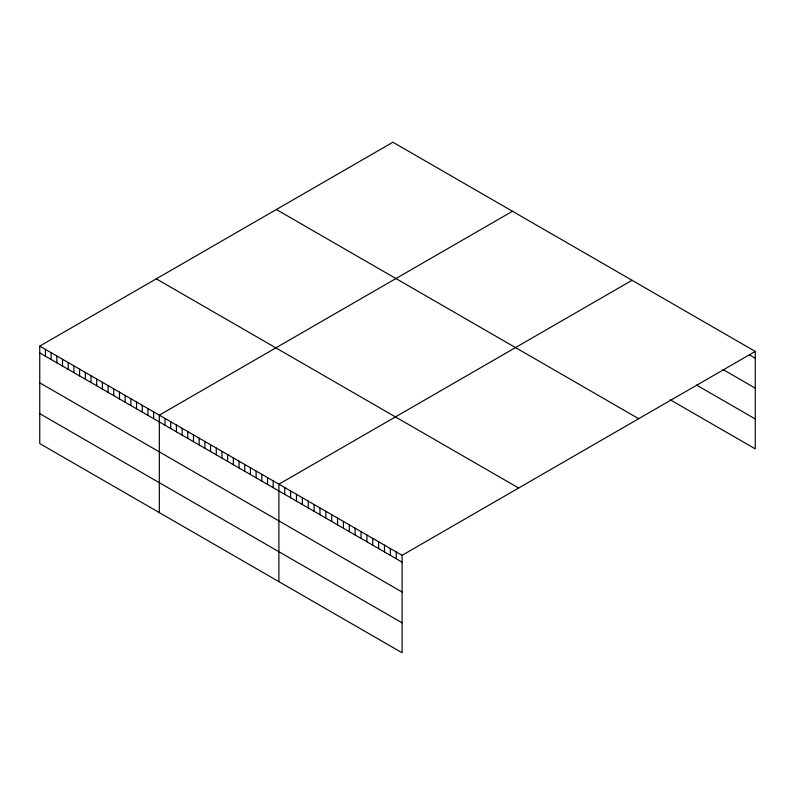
<?xml version="1.0" encoding="UTF-8"?>
<svg xmlns="http://www.w3.org/2000/svg" width="795" height="795" viewBox="0 0 795 795"><rect width="100%" height="100%" fill="white"/><g stroke="black" fill="none" stroke-linecap="round" stroke-linejoin="round"><path stroke-width="1.19" d="M39.75 346.123L402.091 555.317L402.091 652.774L39.75 443.58L39.75 346.123L392.909 142.226L755.25 351.42L755.25 448.877L670.185 399.766M512.477 211.261L159.318 415.149L159.318 512.616M632.055 280.297L278.896 484.185L278.896 581.652M402.091 555.317L755.25 351.42M749.387 354.828L755.25 358.217M722.983 369.506L755.25 388.139M696.589 385.088L755.25 418.965M276.362 209.512L638.703 418.707M156.297 278.836L518.638 488.031M39.75 352.91L402.091 562.105M39.75 382.832L402.091 592.027M39.75 413.658L402.091 622.853M396.228 551.929L396.228 558.726M390.355 548.54L390.355 555.337M384.492 545.151L384.492 551.949M378.629 541.763L378.629 548.56M372.756 538.384L372.756 545.171M366.892 534.995L366.892 541.783M361.029 531.607L361.029 538.404M355.156 528.218L355.156 535.015M349.293 524.829L349.293 531.626M343.43 521.441L343.43 528.238M337.557 518.062L337.557 524.849M331.694 514.673L331.694 521.46M325.831 511.284L325.831 518.082M319.958 507.896L319.958 514.693M314.095 504.507L314.095 511.304M308.231 501.118L308.231 507.916M302.358 497.74L302.358 504.527M296.495 494.351L296.495 501.138M290.632 490.962L290.632 497.759M284.759 487.574L284.759 494.371M273.202 480.896L273.202 487.693M267.508 477.616L267.508 484.403M261.813 474.327L261.813 481.124M256.119 471.038L256.119 477.835M250.425 467.748L250.425 474.545M244.731 464.459L244.731 471.256M239.037 461.18L239.037 467.967M233.342 457.89L233.342 464.687M227.648 454.601L227.648 461.398M221.954 451.312L221.954 458.109M216.26 448.022L216.26 454.82M210.566 444.743L210.566 451.53M204.871 441.454L204.871 448.241M199.177 438.164L199.177 444.962M193.483 434.875L193.483 441.672M187.789 431.586L187.789 438.383M182.095 428.306L182.095 435.094M176.401 425.017L176.401 431.804M170.706 421.728L170.706 428.525M165.012 418.438L165.012 425.236M153.624 411.87L153.624 418.657M147.94 408.58L147.94 415.368M142.245 405.291L142.245 412.088M136.551 402.002L136.551 408.799M130.857 398.712L130.857 405.51M125.163 395.433L125.163 402.22M119.469 392.144L119.469 398.931M113.774 388.854L113.774 395.652M108.08 385.565L108.08 392.362M102.386 382.276L102.386 389.073M96.692 378.996L96.692 385.784M90.998 375.707L90.998 382.494M85.303 372.418L85.303 379.215M79.609 369.128L79.609 375.926M73.915 365.839L73.915 372.636M68.221 362.56L68.221 369.347M62.527 359.27L62.527 366.058M56.833 355.981L56.833 362.778M51.138 352.692L51.138 359.489M45.444 349.403L45.444 356.2"/></g></svg>
